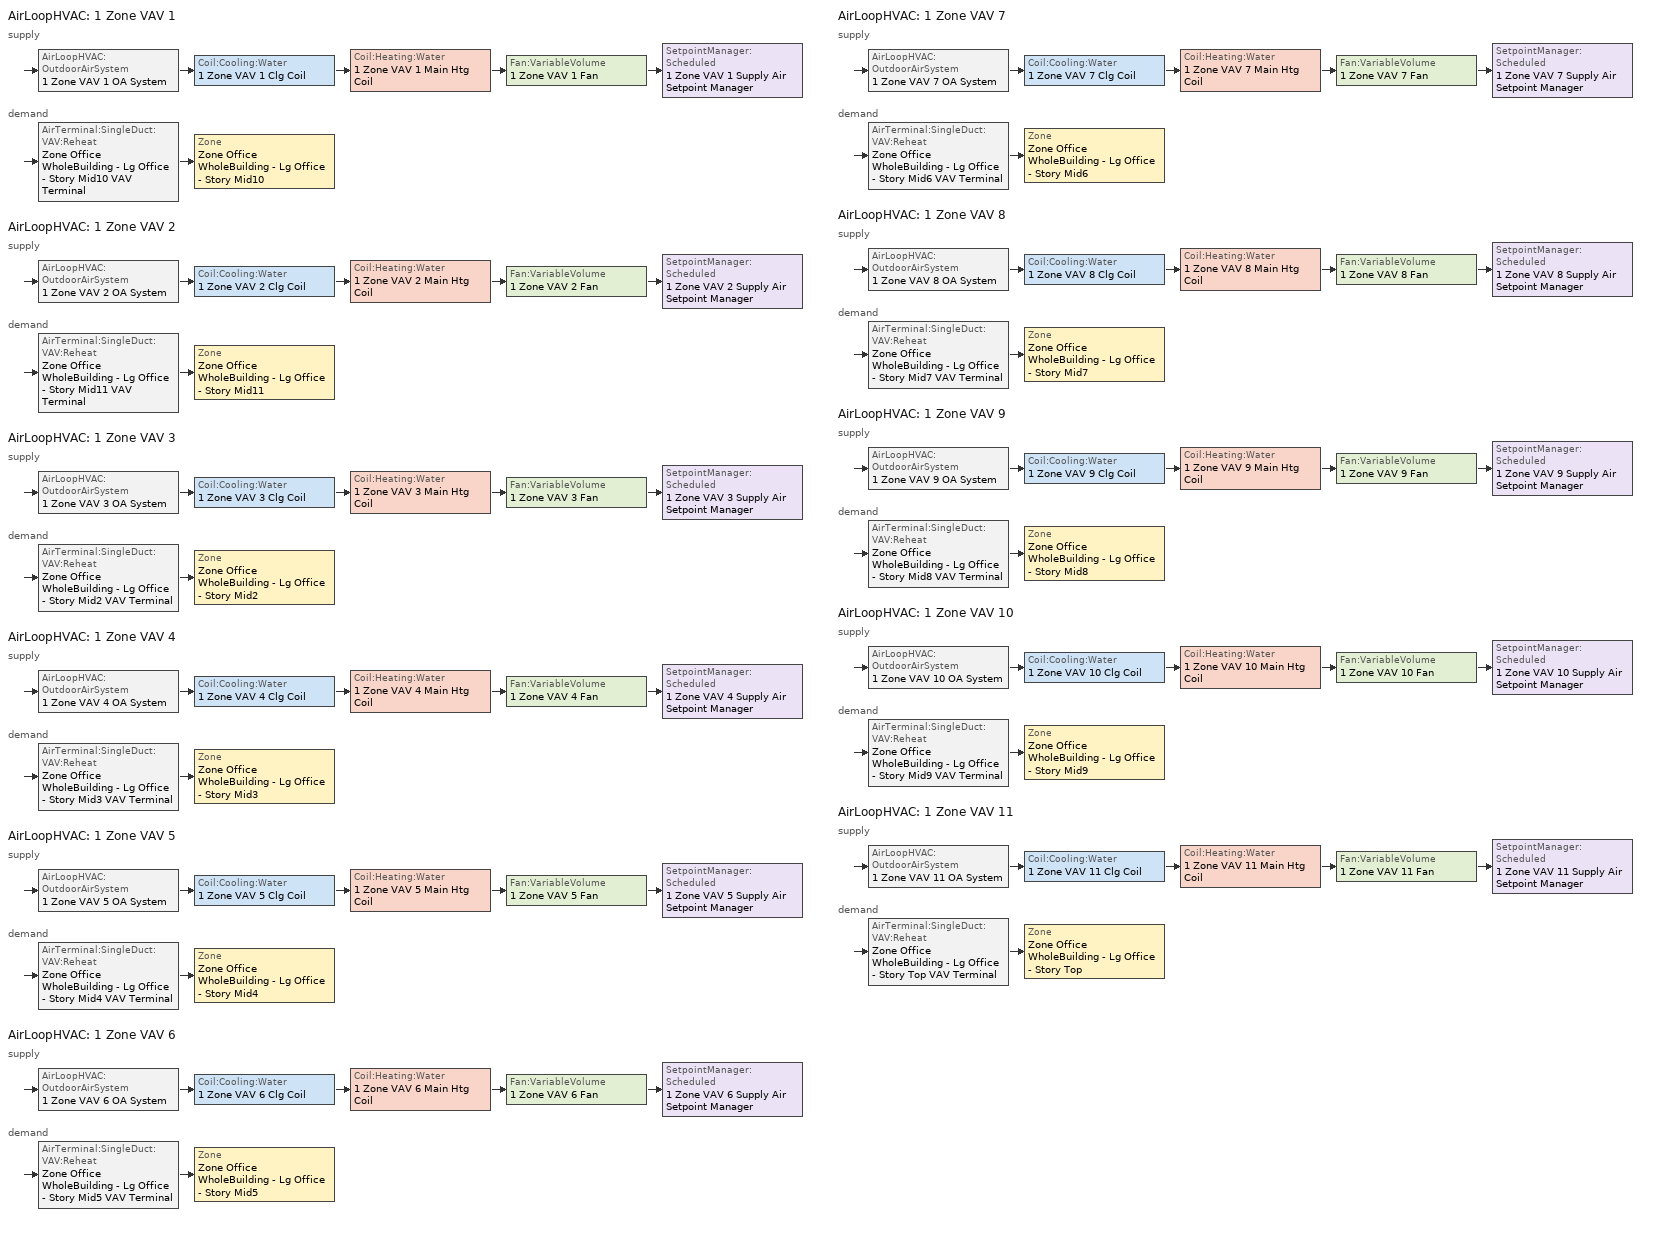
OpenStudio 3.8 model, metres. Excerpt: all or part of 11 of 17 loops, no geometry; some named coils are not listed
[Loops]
AirLoopHVAC '1 Zone VAV 1'
 supply: AirLoopHVAC:OutdoorAirSystem '1 Zone VAV 1 OA System' > Coil:Cooling:Water '1 Zone VAV 1 Clg Coil' > Coil:Heating:Water '1 Zone VAV 1 Main Htg Coil' > Fan:VariableVolume '1 Zone VAV 1 Fan' > SetpointManager:Scheduled '1 Zone VAV 1 Supply Air Setpoint Manager'
 demand: AirTerminal:SingleDuct:VAV:Reheat 'Zone Office WholeBuilding - Lg Office  - Story Mid10 VAV Terminal' > Zone 'Zone Office WholeBuilding - Lg Office  - Story Mid10'
AirLoopHVAC '1 Zone VAV 2'
 supply: AirLoopHVAC:OutdoorAirSystem '1 Zone VAV 2 OA System' > Coil:Cooling:Water '1 Zone VAV 2 Clg Coil' > Coil:Heating:Water '1 Zone VAV 2 Main Htg Coil' > Fan:VariableVolume '1 Zone VAV 2 Fan' > SetpointManager:Scheduled '1 Zone VAV 2 Supply Air Setpoint Manager'
 demand: AirTerminal:SingleDuct:VAV:Reheat 'Zone Office WholeBuilding - Lg Office  - Story Mid11 VAV Terminal' > Zone 'Zone Office WholeBuilding - Lg Office  - Story Mid11'
AirLoopHVAC '1 Zone VAV 3'
 supply: AirLoopHVAC:OutdoorAirSystem '1 Zone VAV 3 OA System' > Coil:Cooling:Water '1 Zone VAV 3 Clg Coil' > Coil:Heating:Water '1 Zone VAV 3 Main Htg Coil' > Fan:VariableVolume '1 Zone VAV 3 Fan' > SetpointManager:Scheduled '1 Zone VAV 3 Supply Air Setpoint Manager'
 demand: AirTerminal:SingleDuct:VAV:Reheat 'Zone Office WholeBuilding - Lg Office  - Story Mid2 VAV Terminal' > Zone 'Zone Office WholeBuilding - Lg Office  - Story Mid2'
AirLoopHVAC '1 Zone VAV 4'
 supply: AirLoopHVAC:OutdoorAirSystem '1 Zone VAV 4 OA System' > Coil:Cooling:Water '1 Zone VAV 4 Clg Coil' > Coil:Heating:Water '1 Zone VAV 4 Main Htg Coil' > Fan:VariableVolume '1 Zone VAV 4 Fan' > SetpointManager:Scheduled '1 Zone VAV 4 Supply Air Setpoint Manager'
 demand: AirTerminal:SingleDuct:VAV:Reheat 'Zone Office WholeBuilding - Lg Office  - Story Mid3 VAV Terminal' > Zone 'Zone Office WholeBuilding - Lg Office  - Story Mid3'
AirLoopHVAC '1 Zone VAV 5'
 supply: AirLoopHVAC:OutdoorAirSystem '1 Zone VAV 5 OA System' > Coil:Cooling:Water '1 Zone VAV 5 Clg Coil' > Coil:Heating:Water '1 Zone VAV 5 Main Htg Coil' > Fan:VariableVolume '1 Zone VAV 5 Fan' > SetpointManager:Scheduled '1 Zone VAV 5 Supply Air Setpoint Manager'
 demand: AirTerminal:SingleDuct:VAV:Reheat 'Zone Office WholeBuilding - Lg Office  - Story Mid4 VAV Terminal' > Zone 'Zone Office WholeBuilding - Lg Office  - Story Mid4'
AirLoopHVAC '1 Zone VAV 6'
 supply: AirLoopHVAC:OutdoorAirSystem '1 Zone VAV 6 OA System' > Coil:Cooling:Water '1 Zone VAV 6 Clg Coil' > Coil:Heating:Water '1 Zone VAV 6 Main Htg Coil' > Fan:VariableVolume '1 Zone VAV 6 Fan' > SetpointManager:Scheduled '1 Zone VAV 6 Supply Air Setpoint Manager'
 demand: AirTerminal:SingleDuct:VAV:Reheat 'Zone Office WholeBuilding - Lg Office  - Story Mid5 VAV Terminal' > Zone 'Zone Office WholeBuilding - Lg Office  - Story Mid5'
AirLoopHVAC '1 Zone VAV 7'
 supply: AirLoopHVAC:OutdoorAirSystem '1 Zone VAV 7 OA System' > Coil:Cooling:Water '1 Zone VAV 7 Clg Coil' > Coil:Heating:Water '1 Zone VAV 7 Main Htg Coil' > Fan:VariableVolume '1 Zone VAV 7 Fan' > SetpointManager:Scheduled '1 Zone VAV 7 Supply Air Setpoint Manager'
 demand: AirTerminal:SingleDuct:VAV:Reheat 'Zone Office WholeBuilding - Lg Office  - Story Mid6 VAV Terminal' > Zone 'Zone Office WholeBuilding - Lg Office  - Story Mid6'
AirLoopHVAC '1 Zone VAV 8'
 supply: AirLoopHVAC:OutdoorAirSystem '1 Zone VAV 8 OA System' > Coil:Cooling:Water '1 Zone VAV 8 Clg Coil' > Coil:Heating:Water '1 Zone VAV 8 Main Htg Coil' > Fan:VariableVolume '1 Zone VAV 8 Fan' > SetpointManager:Scheduled '1 Zone VAV 8 Supply Air Setpoint Manager'
 demand: AirTerminal:SingleDuct:VAV:Reheat 'Zone Office WholeBuilding - Lg Office  - Story Mid7 VAV Terminal' > Zone 'Zone Office WholeBuilding - Lg Office  - Story Mid7'
AirLoopHVAC '1 Zone VAV 9'
 supply: AirLoopHVAC:OutdoorAirSystem '1 Zone VAV 9 OA System' > Coil:Cooling:Water '1 Zone VAV 9 Clg Coil' > Coil:Heating:Water '1 Zone VAV 9 Main Htg Coil' > Fan:VariableVolume '1 Zone VAV 9 Fan' > SetpointManager:Scheduled '1 Zone VAV 9 Supply Air Setpoint Manager'
 demand: AirTerminal:SingleDuct:VAV:Reheat 'Zone Office WholeBuilding - Lg Office  - Story Mid8 VAV Terminal' > Zone 'Zone Office WholeBuilding - Lg Office  - Story Mid8'
AirLoopHVAC '1 Zone VAV 10'
 supply: AirLoopHVAC:OutdoorAirSystem '1 Zone VAV 10 OA System' > Coil:Cooling:Water '1 Zone VAV 10 Clg Coil' > Coil:Heating:Water '1 Zone VAV 10 Main Htg Coil' > Fan:VariableVolume '1 Zone VAV 10 Fan' > SetpointManager:Scheduled '1 Zone VAV 10 Supply Air Setpoint Manager'
 demand: AirTerminal:SingleDuct:VAV:Reheat 'Zone Office WholeBuilding - Lg Office  - Story Mid9 VAV Terminal' > Zone 'Zone Office WholeBuilding - Lg Office  - Story Mid9'
AirLoopHVAC '1 Zone VAV 11'
 supply: AirLoopHVAC:OutdoorAirSystem '1 Zone VAV 11 OA System' > Coil:Cooling:Water '1 Zone VAV 11 Clg Coil' > Coil:Heating:Water '1 Zone VAV 11 Main Htg Coil' > Fan:VariableVolume '1 Zone VAV 11 Fan' > SetpointManager:Scheduled '1 Zone VAV 11 Supply Air Setpoint Manager'
 demand: AirTerminal:SingleDuct:VAV:Reheat 'Zone Office WholeBuilding - Lg Office  - Story Top VAV Terminal' > Zone 'Zone Office WholeBuilding - Lg Office  - Story Top'
[Sizing:Zone] Zone Cooling Design Supply Air Temperature Input Method=SupplyAirTemperature; Zone Cooling Design Supply Air Temperature {C}=12.7778; Zone Cooling Design Supply Air Temperature Difference {deltaC}=11.11; Zone Heating Design Supply Air Temperature Input Method=SupplyAirTemperature; Zone Heating Design Supply Air Temperature {C}=40; Zone Heating Design Supply Air Temperature Difference {deltaC}=11.11; Zone Cooling Design Supply Air Humidity Ratio {kg-H2O/kg-air}=0.0085; Zone Heating Design Supply Air Humidity Ratio {kg-H2O/kg-air}=0.008; Cooling Design Air Flow Method=DesignDayWithLimit; Heating Design Air Flow Method=DesignDay; Account for Dedicated Outdoor Air System=No; Dedicated Outdoor Air System Control Strategy=NeutralSupplyAir; Dedicated Outdoor Air Low Setpoint Temperature for Design {C}=autosize; Dedicated Outdoor Air High Setpoint Temperature for Design {C}=autosize; Zone Load Sizing Method=Sensible Load Only No Latent Load; Zone Latent Cooling Design Supply Air Humidity Ratio Input Method=HumidityRatioDifference; Zone Cooling Design Supply Air Humidity Ratio Difference {kgWater/kgDryAir}=0.005; Zone Latent Heating Design Supply Air Humidity Ratio Input Method=HumidityRatioDifference; Zone Humidification Design Supply Air Humidity Ratio Difference {kgWater/kgDryAir}=0.005
Zone Office WholeBuilding - Lg Office  - Story Mid2; Zone Office WholeBuilding - Lg Office  - Story Mid3; Zone Office WholeBuilding - Lg Office  - Story Mid4; Zone Office WholeBuilding - Lg Office  - Story Mid5; Zone Office WholeBuilding - Lg Office  - Story Mid6; Zone Office WholeBuilding - Lg Office  - Story Mid7; Zone Office WholeBuilding - Lg Office  - Story Mid8; Zone Office WholeBuilding - Lg Office  - Story Mid9; Zone Office WholeBuilding - Lg Office  - Story Mid10; Zone Office WholeBuilding - Lg Office  - Story Mid11; Zone Office WholeBuilding - Lg Office  - Story Top
[Zone equipment]
Zone Office WholeBuilding - Lg Office  - Story Mid2: Zone Office WholeBuilding - Lg Office  - Story Mid2 VAV Terminal
Zone Office WholeBuilding - Lg Office  - Story Mid3: Zone Office WholeBuilding - Lg Office  - Story Mid3 VAV Terminal
Zone Office WholeBuilding - Lg Office  - Story Mid4: Zone Office WholeBuilding - Lg Office  - Story Mid4 VAV Terminal
Zone Office WholeBuilding - Lg Office  - Story Mid5: Zone Office WholeBuilding - Lg Office  - Story Mid5 VAV Terminal
Zone Office WholeBuilding - Lg Office  - Story Mid6: Zone Office WholeBuilding - Lg Office  - Story Mid6 VAV Terminal
Zone Office WholeBuilding - Lg Office  - Story Mid7: Zone Office WholeBuilding - Lg Office  - Story Mid7 VAV Terminal
Zone Office WholeBuilding - Lg Office  - Story Mid8: Zone Office WholeBuilding - Lg Office  - Story Mid8 VAV Terminal
Zone Office WholeBuilding - Lg Office  - Story Mid9: Zone Office WholeBuilding - Lg Office  - Story Mid9 VAV Terminal
Zone Office WholeBuilding - Lg Office  - Story Mid10: Zone Office WholeBuilding - Lg Office  - Story Mid10 VAV Terminal
Zone Office WholeBuilding - Lg Office  - Story Mid11: Zone Office WholeBuilding - Lg Office  - Story Mid11 VAV Terminal
Zone Office WholeBuilding - Lg Office  - Story Top: Zone Office WholeBuilding - Lg Office  - Story Top VAV Terminal
[SetpointManager:Scheduled] Control Variable=Temperature; Schedule=Supply Air Temp - 55.0F
Name | Setpoint Node or NodeList
1 Zone VAV 1 Supply Air Setpoint Manager | 1 Zone VAV 1 Supply Outlet Node
1 Zone VAV 2 Supply Air Setpoint Manager | 1 Zone VAV 2 Supply Outlet Node
1 Zone VAV 3 Supply Air Setpoint Manager | 1 Zone VAV 3 Supply Outlet Node
1 Zone VAV 4 Supply Air Setpoint Manager | 1 Zone VAV 4 Supply Outlet Node
1 Zone VAV 5 Supply Air Setpoint Manager | 1 Zone VAV 5 Supply Outlet Node
1 Zone VAV 6 Supply Air Setpoint Manager | 1 Zone VAV 6 Supply Outlet Node
1 Zone VAV 7 Supply Air Setpoint Manager | 1 Zone VAV 7 Supply Outlet Node
1 Zone VAV 8 Supply Air Setpoint Manager | 1 Zone VAV 8 Supply Outlet Node
1 Zone VAV 9 Supply Air Setpoint Manager | 1 Zone VAV 9 Supply Outlet Node
1 Zone VAV 10 Supply Air Setpoint Manager | 1 Zone VAV 10 Supply Outlet Node
1 Zone VAV 11 Supply Air Setpoint Manager | 1 Zone VAV 11 Supply Outlet Node
[AirLoopHVAC] Design Return Air Flow Fraction of Supply Air Flow=1
Name | Availability Schedule | Design Supply Air Flow Rate {m3/s}
1 Zone VAV 1 | 1 Zone VAV 1_constant_night_fan_schedule | 1.0262
1 Zone VAV 2 | 1 Zone VAV 2_constant_night_fan_schedule | 1.07992
1 Zone VAV 3 | 1 Zone VAV 3_constant_night_fan_schedule | 0.753391
1 Zone VAV 4 | 1 Zone VAV 4_constant_night_fan_schedule | 0.746029
1 Zone VAV 5 | 1 Zone VAV 5_constant_night_fan_schedule | 0.739367
1 Zone VAV 6 | 1 Zone VAV 6_constant_night_fan_schedule | 0.732137
1 Zone VAV 7 | 1 Zone VAV 7_constant_night_fan_schedule | 0.791448
1 Zone VAV 8 | 1 Zone VAV 8_constant_night_fan_schedule | 0.853796
1 Zone VAV 9 | 1 Zone VAV 9_constant_night_fan_schedule | 0.913431
1 Zone VAV 10 | 1 Zone VAV 10_constant_night_fan_schedule | 0.97079
1 Zone VAV 11 | 1 Zone VAV 11_constant_night_fan_schedule | 1.76127
[Sizing:System] Type of Load to Size On=Sensible; Central Heating Maximum System Air Flow Ratio=0.3; Preheat Design Temperature {C}=7.22222; Preheat Design Humidity Ratio {kg-H2O/kg-Air}=0.008; Precool Design Temperature {C}=12.7778; Precool Design Humidity Ratio {kg-H2O/kg-Air}=0.008; Central Cooling Design Supply Air Temperature {C}=12.7778; Central Heating Design Supply Air Temperature {C}=12.7778; Sizing Option=Coincident; 100% Outdoor Air in Cooling=No; 100% Outdoor Air in Heating=No; Central Cooling Design Supply Air Humidity Ratio {kg-H2O/kg-Air}=0.0085; Central Heating Design Supply Air Humidity Ratio {kg-H2O/kg-Air}=0.008; Cooling Design Air Flow Method=DesignDay; Heating Design Air Flow Method=DesignDay; System Outdoor Air Method=ZoneSum; Zone Maximum Outdoor Air Fraction=1; Cooling Supply Air Flow Rate Per Floor Area {m3/s-m2}=0.00996765; Cooling Fraction of Autosized Cooling Supply Air Flow Rate=1; Cooling Supply Air Flow Rate Per Unit Cooling Capacity {m3/s-W}=3.94755e-05; Heating Supply Air Flow Rate Per Floor Area {m3/s-m2}=0.00996765; Heating Fraction of Autosized Heating Supply Air Flow Rate=1; Heating Fraction of Autosized Cooling Supply Air Flow Rate=1; Heating Supply Air Flow Rate Per Unit Heating Capacity {m3/s-W}=3.15882e-05; Cooling Design Capacity Method=CoolingDesignCapacity; Cooling Design Capacity Per Floor Area {W/m2}=234.7; Fraction of Autosized Cooling Design Capacity=1; Heating Design Capacity Method=HeatingDesignCapacity; Heating Design Capacity Per Floor Area {W/m2}=157; Fraction of Autosized Heating Design Capacity=1; Central Cooling Capacity Control Method=OnOff; Occupant Diversity=1
Name | Design Outdoor Air Flow Rate {m3/s} | Cooling Design Capacity {W} | Heating Design Capacity {W}
1 Zone VAV 1 | 1.0262 | 8792.18 | 124.51
1 Zone VAV 2 | 1.07992 | 8686.11 | 120.51
1 Zone VAV 3 | 0.753391 | 9567.94 | 387.15
1 Zone VAV 4 | 0.746029 | 9474.13 | 337.38
1 Zone VAV 5 | 0.739367 | 9389.22 | 299.27
1 Zone VAV 6 | 0.732137 | 9297.04 | 275.75
1 Zone VAV 7 | 0.791448 | 9201.38 | 231.36
1 Zone VAV 8 | 0.853796 | 9102.78 | 198.84
1 Zone VAV 9 | 0.913431 | 9001.51 | 169.45
1 Zone VAV 10 | 0.97079 | 8897.57 | 139.49
1 Zone VAV 11 | 1.76127 | 9350.81 | 41.62
[Fan:VariableVolume] Availability Schedule=Always On Discrete; Fan Total Efficiency=0.546; Pressure Rise {Pa}=996.356; Fan Power Minimum Flow Rate Input Method=Fraction; Fan Power Minimum Flow Fraction=0.1; Fan Power Minimum Air Flow Rate {m3/s}=0; Motor Efficiency=0.84; Motor In Airstream Fraction=1; Fan Power Coefficient 1=0.027828; Fan Power Coefficient 2=0.026583; Fan Power Coefficient 3=-0.087069; Fan Power Coefficient 4=1.03092; Fan Power Coefficient 5=0
Name | Maximum Flow Rate {m3/s}
1 Zone VAV 1 Fan | 1.0262
1 Zone VAV 2 Fan | 1.07992
1 Zone VAV 3 Fan | 0.753391
1 Zone VAV 4 Fan | 0.746029
1 Zone VAV 5 Fan | 0.739367
1 Zone VAV 6 Fan | 0.732137
1 Zone VAV 7 Fan | 0.791448
1 Zone VAV 8 Fan | 0.853796
1 Zone VAV 9 Fan | 0.913431
1 Zone VAV 10 Fan | 0.97079
1 Zone VAV 11 Fan | 1.76127
[Controller:OutdoorAir] Minimum Outdoor Air Flow Rate {m3/s}=0.0635314; Economizer Control Type=NoEconomizer; Economizer Control Action Type=ModulateFlow; Economizer Maximum Limit Dry-Bulb Temperature {C}=12.7778; Economizer Maximum Limit Enthalpy {J/kg}=64000; Lockout Type=LockoutWithHeating; Minimum Limit Type=FixedMinimum; High Humidity Control=No; Heat Recovery Bypass Control Type=BypassWhenWithinEconomizerLimits; Economizer Operation Staging=InterlockedWithMechanicalCooling
Name | Maximum Outdoor Air Flow Rate {m3/s} | Minimum Outdoor Air Schedule | Controller Mechanical Ventilation
1 Zone VAV 1 OA Controller | 1.0262 | 1 Zone VAV 1_night_ventcycle_schedule | 1 Zone VAV 1 Vent Controller
1 Zone VAV 2 OA Controller | 1.07992 | 1 Zone VAV 2_night_ventcycle_schedule | 1 Zone VAV 2 Vent Controller
1 Zone VAV 3 OA Controller | 0.753391 | 1 Zone VAV 3_night_ventcycle_schedule | 1 Zone VAV 3 Vent Controller
1 Zone VAV 4 OA Controller | 0.746029 | 1 Zone VAV 4_night_ventcycle_schedule | 1 Zone VAV 4 Vent Controller
1 Zone VAV 5 OA Controller | 0.739367 | 1 Zone VAV 5_night_ventcycle_schedule | 1 Zone VAV 5 Vent Controller
1 Zone VAV 6 OA Controller | 0.732137 | 1 Zone VAV 6_night_ventcycle_schedule | 1 Zone VAV 6 Vent Controller
1 Zone VAV 7 OA Controller | 0.791448 | 1 Zone VAV 7_night_ventcycle_schedule | 1 Zone VAV 7 Vent Controller
1 Zone VAV 8 OA Controller | 0.853796 | 1 Zone VAV 8_night_ventcycle_schedule | 1 Zone VAV 8 Vent Controller
1 Zone VAV 9 OA Controller | 0.913431 | 1 Zone VAV 9_night_ventcycle_schedule | 1 Zone VAV 9 Vent Controller
1 Zone VAV 10 OA Controller | 0.97079 | 1 Zone VAV 10_night_ventcycle_schedule | 1 Zone VAV 10 Vent Controller
1 Zone VAV 11 OA Controller | 1.76127 | 1 Zone VAV 11_night_ventcycle_schedule | 1 Zone VAV 11 Vent Controller
[Controller:MechanicalVentilation] Availability Schedule=Always On Discrete; System Outdoor Air Method=ZoneSum
1 Zone VAV 1 Vent Controller; 1 Zone VAV 2 Vent Controller; 1 Zone VAV 3 Vent Controller; 1 Zone VAV 4 Vent Controller; 1 Zone VAV 5 Vent Controller; 1 Zone VAV 6 Vent Controller; 1 Zone VAV 7 Vent Controller; 1 Zone VAV 8 Vent Controller; 1 Zone VAV 9 Vent Controller; 1 Zone VAV 10 Vent Controller; 1 Zone VAV 11 Vent Controller
[AirLoopHVAC:OutdoorAirSystem]
Name | Controller
1 Zone VAV 1 OA System | 1 Zone VAV 1 OA Controller
1 Zone VAV 2 OA System | 1 Zone VAV 2 OA Controller
1 Zone VAV 3 OA System | 1 Zone VAV 3 OA Controller
1 Zone VAV 4 OA System | 1 Zone VAV 4 OA Controller
1 Zone VAV 5 OA System | 1 Zone VAV 5 OA Controller
1 Zone VAV 6 OA System | 1 Zone VAV 6 OA Controller
1 Zone VAV 7 OA System | 1 Zone VAV 7 OA Controller
1 Zone VAV 8 OA System | 1 Zone VAV 8 OA Controller
1 Zone VAV 9 OA System | 1 Zone VAV 9 OA Controller
1 Zone VAV 10 OA System | 1 Zone VAV 10 OA Controller
1 Zone VAV 11 OA System | 1 Zone VAV 11 OA Controller
[AirTerminal:SingleDuct:VAV:Reheat] Availability Schedule=Always On Discrete; Zone Minimum Air Flow Input Method=Constant; Constant Minimum Air Flow Fraction=0.3; Minimum Hot Water or Steam Flow Rate {m3/s}=0; Convergence Tolerance=0.001; Damper Heating Action=Normal; Maximum Flow per Zone Floor Area During Reheat {m3/s-m2}=AutoSize; Maximum Flow Fraction During Reheat=AutoSize; Maximum Reheat Air Temperature {C}=40; Control For Outdoor Air=No
Name | Maximum Air Flow Rate {m3/s} | Fixed Minimum Air Flow Rate {m3/s} | Reheat Coil | Maximum Hot Water or Steam Flow Rate {m3/s}
Zone Office WholeBuilding - Lg Office  - Story Mid10 VAV Terminal | 3.42067 | 1.0262 | Zone Office WholeBuilding - Lg Office  - Story Mid10 Reheat Coil | 0.00249636
Zone Office WholeBuilding - Lg Office  - Story Mid11 VAV Terminal | 3.59974 | 1.07992 | Zone Office WholeBuilding - Lg Office  - Story Mid11 Reheat Coil | 0.00262703
Zone Office WholeBuilding - Lg Office  - Story Mid2 VAV Terminal | 1.65727 | 0.49718 | Zone Office WholeBuilding - Lg Office  - Story Mid2 Reheat Coil | 0.00120956
Zone Office WholeBuilding - Lg Office  - Story Mid3 VAV Terminal | 1.93511 | 0.580532 | Zone Office WholeBuilding - Lg Office  - Story Mid3 Reheat Coil | 0.0014123
Zone Office WholeBuilding - Lg Office  - Story Mid4 VAV Terminal | 2.18646 | 0.655938 | Zone Office WholeBuilding - Lg Office  - Story Mid4 Reheat Coil | 0.00159572
Zone Office WholeBuilding - Lg Office  - Story Mid5 VAV Terminal | 2.41929 | 0.725788 | Zone Office WholeBuilding - Lg Office  - Story Mid5 Reheat Coil | 0.00176562
Zone Office WholeBuilding - Lg Office  - Story Mid6 VAV Terminal | 2.63816 | 0.791448 | Zone Office WholeBuilding - Lg Office  - Story Mid6 Reheat Coil | 0.00192534
Zone Office WholeBuilding - Lg Office  - Story Mid7 VAV Terminal | 2.84599 | 0.853796 | Zone Office WholeBuilding - Lg Office  - Story Mid7 Reheat Coil | 0.00207699
Zone Office WholeBuilding - Lg Office  - Story Mid8 VAV Terminal | 3.04477 | 0.913431 | Zone Office WholeBuilding - Lg Office  - Story Mid8 Reheat Coil | 0.00222205
Zone Office WholeBuilding - Lg Office  - Story Mid9 VAV Terminal | 3.23597 | 0.97079 | Zone Office WholeBuilding - Lg Office  - Story Mid9 Reheat Coil | 0.00236157
Zone Office WholeBuilding - Lg Office  - Story Top VAV Terminal | 5.87089 | 1.76127 | Zone Office WholeBuilding - Lg Office  - Story Top Reheat Coil | 0.00428437
[Schedule:Ruleset]
Supply Air Temp - 55.0F: Default Day Schedule=Supply Air Temp - 55.0F Default
[Schedule:Day]
Supply Air Temp - 55.0F Default; autogen Supply Air Temp - 55.0F 0_day_sch; autogen Supply Air Temp - 55.0F 1_day_sch: Average, 24, 0, 12.7778
[Schedule:Rule] Schedule Ruleset=Supply Air Temp - 55.0F; Apply Sunday=Yes; Apply Monday=Yes; Apply Tuesday=Yes; Apply Wednesday=Yes; Apply Thursday=Yes; Apply Friday=Yes; Apply Saturday=Yes; Date Specification Type=SpecificDates; Specific Month 1=1; Specific Month 2=1; Specific Month 3=1; Specific Month 4=1; Specific Month 5=2; Specific Month 6=2; Specific Month 7=2; Specific Month 8=2; Specific Month 9=3; Specific Month 10=3; Specific Month 11=3; Specific Month 12=3; Specific Month 14=4; Specific Month 15=4; Specific Month 16=4; Specific Month 17=4; Specific Month 18=5; Specific Month 19=5; Specific Month 20=5; Specific Month 21=5; Specific Month 22=6; Specific Month 23=6; Specific Month 24=6; Specific Month 25=6; Specific Month 27=7; Specific Month 28=7; Specific Month 29=7; Specific Month 30=7; Specific Month 31=8; Specific Month 32=8; Specific Month 33=8; Specific Month 34=8; Specific Month 35=9; Specific Month 36=9; Specific Month 37=9; Specific Month 38=9; Specific Month 39=9; Specific Month 40=10; Specific Month 41=10; Specific Month 42=10; Specific Month 43=10; Specific Month 44=11; Specific Month 45=11; Specific Month 46=11; Specific Month 47=11; Specific Month 48=12; Specific Month 49=12; Specific Month 50=12; Specific Month 51=12; Specific Month 52=12
Name | Rule Order | Day Schedule | Specific Day 1 | Specific Day 2 | Specific Day 3 | Specific Day 4 | Specific Day 5 | Specific Day 6 | Specific Day 7 | Specific Day 8 | Specific Day 9 | Specific Day 10 | Specific Day 11 | Specific Day 12 | Specific Month 13 | Specific Day 13 | Specific Day 14 | Specific Day 15 | Specific Day 16 | Specific Day 17 | Specific Day 18 | Specific Day 19 | Specific Day 20 | Specific Day 21 | Specific Day 22 | Specific Day 23 | Specific Day 24 | Specific Day 25 | Specific Month 26 | Specific Day 26 | Specific Day 27 | Specific Day 28 | Specific Day 29 | Specific Day 30 | Specific Day 31 | Specific Day 32 | Specific Day 33 | Specific Day 34 | Specific Day 35 | Specific Day 36 | Specific Day 37 | Specific Day 38 | Specific Day 39 | Specific Day 40 | Specific Day 41 | Specific Day 42 | Specific Day 43 | Specific Day 44 | Specific Day 45 | Specific Day 46 | Specific Day 47 | Specific Day 48 | Specific Day 49 | Specific Day 50 | Specific Day 51 | Specific Day 52
autogen Supply Air Temp - 55.0F 0 | 0 | autogen Supply Air Temp - 55.0F 0_day_sch | 6 | 13 | 20 | 27 | 3 | 10 | 17 | 24 | 3 | 10 | 17 | 24 | 3 | 31 | 7 | 14 | 21 | 28 | 5 | 12 | 19 | 26 | 2 | 9 | 16 | 23 | 6 | 30 | 7 | 14 | 21 | 28 | 4 | 11 | 18 | 25 | 1 | 8 | 15 | 22 | 29 | 6 | 13 | 20 | 27 | 3 | 10 | 17 | 24 | 1 | 8 | 15 | 22 | 29
autogen Supply Air Temp - 55.0F 1 | 1 | autogen Supply Air Temp - 55.0F 1_day_sch | 7 | 14 | 21 | 28 | 4 | 11 | 18 | 25 | 4 | 11 | 18 | 25 | 4 | 1 | 8 | 15 | 22 | 29 | 6 | 13 | 20 | 27 | 3 | 10 | 17 | 24 | 7 | 1 | 8 | 15 | 22 | 29 | 5 | 12 | 19 | 26 | 2 | 9 | 16 | 23 | 30 | 7 | 14 | 21 | 28 | 4 | 11 | 18 | 25 | 2 | 9 | 16 | 23 | 30
[Schedule:Constant] Value=1
Always On Discrete; 1 Zone VAV 1_night_ventcycle_schedule; 1 Zone VAV 1_constant_night_fan_schedule; 1 Zone VAV 10_night_ventcycle_schedule; 1 Zone VAV 10_constant_night_fan_schedule; 1 Zone VAV 11_night_ventcycle_schedule; 1 Zone VAV 11_constant_night_fan_schedule; 1 Zone VAV 2_night_ventcycle_schedule; 1 Zone VAV 2_constant_night_fan_schedule; 1 Zone VAV 3_night_ventcycle_schedule; 1 Zone VAV 3_constant_night_fan_schedule; 1 Zone VAV 4_night_ventcycle_schedule; 1 Zone VAV 4_constant_night_fan_schedule; 1 Zone VAV 5_night_ventcycle_schedule; 1 Zone VAV 5_constant_night_fan_schedule; 1 Zone VAV 6_night_ventcycle_schedule; 1 Zone VAV 6_constant_night_fan_schedule; 1 Zone VAV 7_night_ventcycle_schedule; 1 Zone VAV 7_constant_night_fan_schedule; 1 Zone VAV 8_night_ventcycle_schedule; 1 Zone VAV 8_constant_night_fan_schedule; 1 Zone VAV 9_night_ventcycle_schedule; 1 Zone VAV 9_constant_night_fan_schedule
